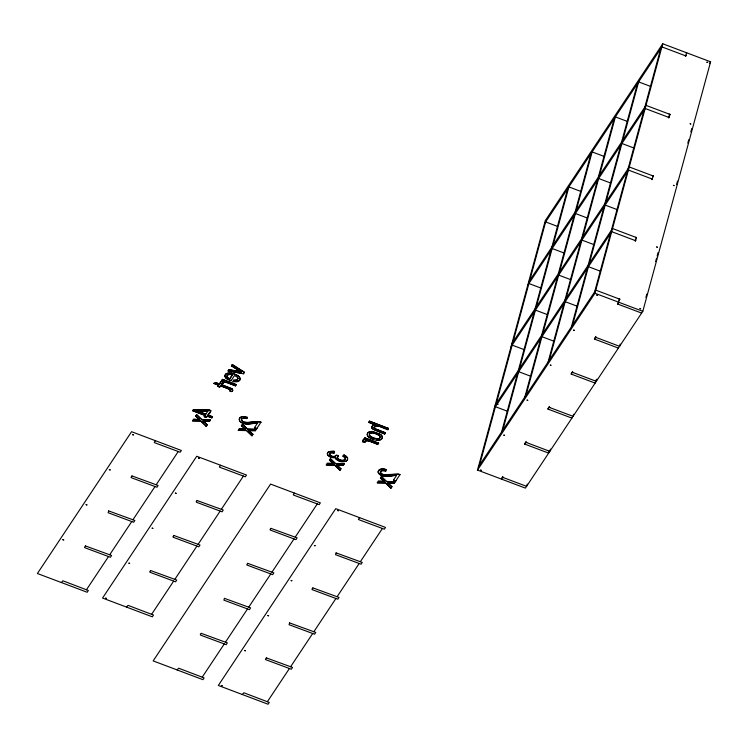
<?xml version="1.0" encoding="UTF-8"?>
<svg xmlns="http://www.w3.org/2000/svg" width="748" height="748" viewBox="0 0 748 748"><rect width="100%" height="100%" fill="white"/><g stroke="black" fill="none" stroke-linecap="round" stroke-linejoin="round"><path stroke-width="1.12" d="M335.59 457.907C334.122 457.514 329.354 457.888 327.858 455.027M222.885 383.481L223.577 382.228M345.146 457.926C339.601 453.943 346.567 457.028 345.258 459.384M380.349 472.334L380.452 471.745M327.437 453.606L327.633 454.868M372.055 426.556L371.906 427.688L372.205 426.267M230.244 389.764L230.038 389.484A5.825 3.123 15.2 0 0 228.654 388.876M237.911 378.553L237.481 379.704M232.722 390.288L232.432 391.017M337.245 457.439L337.806 456.215M329.597 454.7L330.345 452.821M329.746 454.719L331.486 455.99A4.357 2.328 15.2 0 0 332.047 456.187L332.43 456.299A2.786 1.496 15.2 0 0 334.44 456.374A5.171 2.768 15.2 0 0 336.086 455.326C340.247 454.401 335.216 458.786 339.377 459.59C341.21 460.516 345.277 461.142 345.426 458.253M232.535 390.867L232.703 390.428M327.4 453.662L327.989 452.316M329.475 454.335L329.774 453.288M374.14 427.351L374.281 426.846M327.418 453.559L327.727 452.68M327.512 453.185L327.39 453.989M374.15 427.267L374.168 427.183M371.915 427.005L372.261 426.173M192.704 410.746L205.046 415.392L192.704 410.746L193.367 409.652C196.602 411.737 218.098 405.481 208.009 415.065L212.507 416.758L208.009 415.065M193.367 409.652L208.608 410.026L210.805 410.848M192.488 420.844L200.773 420.853L206.214 426.229L200.726 421.021L192.488 420.844L193.461 419.282L199.062 419.572M193.461 419.282L198.211 419.553M199.323 419.581A11.435 6.124 15.2 0 0 198.903 419.207L195.639 416L198.949 419.039A11.435 6.124 15.2 0 1 199.37 419.413L198.145 419.385M197.322 411.035L207.888 411.017L197.322 411.035L205.812 414.242L207.888 411.017M196.565 414.607L201.642 419.628L210.469 419.824L201.689 419.46L196.565 414.607L195.593 416.169M207.29 416.047L206.392 417.487L204.204 416.664L206.439 417.319L207.29 416.047L211.787 417.749L212.554 416.589M206.214 426.229L207.14 424.836L203.091 420.909L209.59 421.049L210.515 419.647M213.853 383.453L216.069 382.658L219.473 383.939L220.052 383.079L221.894 383.771L220.006 383.247L219.426 384.107L216.022 382.826L213.853 383.453L218.659 385.267L213.9 383.285M205.812 414.242L197.369 410.867M203.849 421.835L203.091 420.909M207.14 424.836L203.895 421.666M228.673 388.848L220.557 385.79L219.744 387.118L217.892 386.417L218.706 385.098M203.045 421.077L209.59 421.049M220.548 383.191L222.969 383.593L220.548 383.191A5.414 2.908 15.2 0 1 220.632 381.714A2.88 1.543 15.2 0 1 221.548 381.162M219.744 387.118L217.939 386.249M207.243 416.215L211.787 417.749M221.847 380.47L222.539 379.32L236.34 384.706L222.493 379.488L221.847 380.47L224.026 381.293L221.894 380.302M220.557 385.79L228.626 389.016A5.825 3.123 15.2 0 1 229.926 389.568L230.178 389.886M231.777 388.895L231.151 388.586A18.822 10.079 15.2 0 0 229.253 387.819L221.324 384.64L229.299 387.642A18.822 10.079 15.2 0 1 231.197 388.408L231.824 388.726M228.131 371.008L228.991 369.615L241.342 371.868L228.944 369.783L228.131 371.008L243.624 373.738L244.484 372.345L232.357 364.547L231.497 365.95L238.799 370.55M231.497 365.95L232.357 364.547M229.804 378.815L232.488 374.776L229.804 378.815A4.927 2.646 15.2 0 1 227.532 377.422A4.479 2.394 15.2 0 1 227.953 374.776A4.479 2.394 15.2 0 1 232.497 374.757M230.954 380.872L234.442 375.627A5.741 3.076 15.2 0 1 237.518 377.572M231.88 391.494L229.935 390.503M239.416 380.377L237.079 381.807L233.049 381.62L238.603 381.087M236.555 380.171L233.46 380.358L237.153 379.881M223.596 382.368L225.531 382.322A9.967 5.339 15.2 0 1 228.374 383.154L235.573 385.865L228.421 382.985A9.967 5.339 15.2 0 0 225.578 382.144L223.213 382.593M243.624 373.738L228.177 370.84M244.484 372.345L232.31 364.715M238.275 430.418L246.56 430.427L252.011 435.794L246.513 430.596L238.275 430.418L239.248 428.847L245.157 428.978A11.435 6.124 15.2 0 0 244.746 428.613L241.426 425.565L244.699 428.782A11.435 6.124 15.2 0 1 245.11 429.146M239.248 428.847L243.998 429.128M242.352 424.172L247.429 429.202L256.265 429.389L247.476 429.025L242.352 424.172L241.38 425.734M242.146 418.562C244.091 417.58 249.598 419.217 245.596 416.776A5.956 3.198 15.2 0 0 240.295 417.468L239.996 417.926A10.537 5.647 15.2 0 0 239.566 418.394L239.238 419.254M246.793 418.674L247.261 417.225M248.832 430.642L255.386 430.614L248.832 430.642L252.936 434.401L248.878 430.474M254.488 427.706L256.798 428.576L254.488 427.706L257.649 422.854A9.425 5.049 15.2 0 0 255.666 422.966M257.649 422.854L257.602 423.022A9.425 5.049 15.2 0 0 255.62 423.134C250.402 423.789 243.773 425.659 239.706 421.133M247.336 422.461A39.625 21.234 15.2 0 0 251.01 422.05L259.247 421.685A4.703 2.515 15.2 0 1 260.987 422.181L260.94 422.349A4.703 2.515 15.2 0 0 259.201 421.853L250.973 422.237A39.625 21.234 15.2 0 1 247.298 422.629L243.446 422.106L241.473 420.198M326.296 464.91L334.59 464.919L340.031 470.296L334.543 465.088L326.296 464.91L327.269 463.349L333.178 463.48L327.269 463.349M333.131 463.648A11.435 6.124 15.2 0 0 332.72 463.274L329.457 460.067L332.767 463.106A11.435 6.124 15.2 0 1 333.178 463.48M330.373 458.674L335.459 463.695L344.286 463.882L335.506 463.526L330.373 458.674L329.41 460.235M330.401 452.942L334.206 452.905L331.458 452.531L329.943 453.232M328.746 451.848C333.075 450.343 338.405 451.727 329.26 451.614M336.862 465.144L343.407 465.116L336.862 465.144L340.957 468.903L336.909 464.976M343.893 455.149L342.78 456.168M362.808 441.713L365.23 442.115L362.808 441.713A5.414 2.908 15.2 0 1 362.892 440.235A2.88 1.543 15.2 0 1 363.799 439.684M366.277 439.815L364.145 438.824L366.277 439.815A7.461 4.002 15.2 0 0 363.911 439.777M375.421 425.004L368.652 422.265L375.122 425.023M364.8 437.842L378.6 443.227L364.8 437.842L364.098 438.992M369.419 421.115L388.408 428.454L369.419 421.115L368.614 422.433M365.566 441.04L367.782 440.843A9.967 5.339 15.2 0 1 370.625 441.675L377.834 444.387L370.681 441.507A9.967 5.339 15.2 0 0 367.829 440.666L365.613 440.871M372.467 428.548L374.645 430.156L384.724 433.999L372.635 428.726M374.187 427.445L375.805 428.959L385.491 432.84L375.758 429.128L374.178 427.267M374.954 426.304C380.152 424.303 399.208 434.99 379.171 426.248C377.936 424.92 373.822 426.659 374.851 426.229M377.282 482.806L385.575 482.815L391.017 488.192L385.529 482.984L377.282 482.806L378.254 481.245L384.163 481.375L378.254 481.245M384.117 481.544A11.435 6.124 15.2 0 0 383.705 481.17L380.442 477.963L383.752 481.001A11.435 6.124 15.2 0 1 384.163 481.375M381.358 476.57L386.445 481.59L395.271 481.787L386.482 481.422L381.358 476.57L380.395 478.131M381.517 470.763L385.846 470.903L382.967 470.324L381.05 471.034M379.301 469.856A5.956 3.198 15.2 0 1 384.612 469.118L386.267 469.613L384.566 469.342M387.847 483.04L394.392 483.012L387.847 483.04L391.943 486.798L387.894 482.871M393.504 480.104L395.804 480.973L393.504 480.104L396.608 475.419A9.425 5.049 15.2 0 0 394.626 475.532M390.026 474.456L398.254 474.082A4.703 2.515 15.2 0 1 399.993 474.569L399.946 474.737A4.703 2.515 15.2 0 0 398.216 474.251L389.989 474.625A39.625 21.234 15.2 0 1 386.305 475.017L382.144 474.354L380.395 472.166M477.523 470.081L545.311 220.576L662.737 43.767L710.6 61.813L642.812 311.308L525.395 488.117L477.523 470.081L594.95 293.263L662.737 43.767M479.552 465.181L495.438 406.706L506.994 411.063M513.016 341.995L528.911 283.52L540.458 287.877M529.752 280.406L545.638 221.922L557.195 226.279M501.618 431.951L517.513 373.476M518.355 370.354L534.24 311.879M535.091 308.765L550.977 250.29M551.828 247.167L567.713 188.692M502.796 430.175L518.682 371.7L530.239 376.057M519.533 368.586L535.418 310.111L546.975 314.459M536.269 306.989L552.155 248.514L563.712 252.871M553.006 245.391L568.891 186.916L580.448 191.273M501.702 478.196L501.459 479.094L502.88 476.429M524.872 396.945L540.757 338.47M541.608 335.347L557.494 276.872M558.335 273.759L574.23 215.274M575.072 212.161L590.957 153.686M526.05 395.168L541.935 336.694L553.492 341.051M542.786 333.58L558.672 275.105L570.219 279.453M559.513 271.982L575.408 213.507L586.956 217.864M576.25 210.384L592.135 151.909L603.692 156.267M525.535 444.406L524.703 444.088L524.956 443.19M549.247 450.876L548.639 453.11L524.703 444.088L526.125 441.423M548.116 361.939L564.011 303.464M564.852 300.341L580.738 241.866M581.589 238.743L597.474 180.268M598.325 177.154L614.211 118.68M549.294 360.162L565.179 301.687L576.736 306.044M566.03 298.564L581.916 240.089L593.473 244.446M582.767 236.976L598.652 178.501L610.209 182.858M599.503 175.378L615.389 116.903L626.946 121.26M527.181 484.106L526.573 486.35L502.637 477.327L502.357 477.738M548.78 409.39L547.957 409.081L548.2 408.184M571.893 418.104L547.957 409.081L549.378 406.416M571.369 326.932L587.255 268.457M588.106 265.334L603.991 206.859M604.833 203.737L620.728 145.262M621.569 142.148L637.455 83.673M572.547 325.156L588.433 266.681L599.99 271.038M589.284 263.558L605.169 205.083L616.717 209.44M606.011 201.969L621.906 143.494L633.453 147.842M622.747 140.372L638.633 81.897L650.19 86.254M550.425 449.099L549.817 451.334L525.881 442.32L525.61 442.732M572.033 374.383L571.201 374.075L571.453 373.177M595.988 379.975L595.137 383.098L571.201 374.075L572.622 371.41M594.613 291.916L610.508 233.441M611.35 230.328L627.235 171.853M628.086 168.73L643.972 110.255M644.823 107.142L660.708 48.657M573.632 414.252L573.071 416.327L549.135 407.314L548.854 407.725M595.277 339.377L594.454 339.068L594.697 338.171M618.39 348.091L594.454 339.068L595.875 336.394M596.923 379.086L596.315 381.321L572.379 372.298L572.108 372.719M618.531 304.371L617.698 304.062L617.951 303.164M618.905 298.854L619.727 299.172L617.698 304.062L641.634 313.085M635.276 241.202L636.464 237.574L635.735 237.238M652.013 179.614L653.2 175.976L652.368 175.668M668.749 118.016L669.928 114.388L669.105 114.079M685.477 56.418L686.664 52.79L686.327 53.304M620.176 344.08L619.568 346.315L595.632 337.292L595.352 337.713M645.889 297.424L646.805 294.067M655.613 261.632L656.529 258.275M657.137 256.04L658.044 252.684M676.585 184.457L677.492 181.1M687.823 143.074L688.74 139.717M690.862 131.891L691.778 128.534M378.245 471.642L378.572 470.791A10.537 5.647 15.2 0 1 378.918 470.296L379.348 469.875M233.049 381.62L233.507 380.19M334.16 453.073L334.627 451.614M385.8 471.072L386.267 469.613M239.996 379.329L239.799 379.881M365.258 441.339L365.323 441.283M380.489 471.642L380.349 472.231L380.994 470.95M230.122 390.278L229.888 390.671M382.116 438.309L382.237 437.963A6.489 3.478 15.2 0 0 381.517 435.289A6.152 3.291 15.2 0 0 380.405 434.345L372.682 431.512A5.919 3.17 15.2 0 0 370.597 431.531A7.274 3.899 15.2 0 0 367.492 433.485A6.48 3.469 15.2 0 0 369.727 437.617L372.485 438.936M378.479 470.959L378.301 471.474A5.937 3.179 15.2 0 0 378.731 473.362M223.044 382.705L222.913 383.687M239.697 380.068L240.043 379.133A6.405 3.431 15.2 0 0 237.911 375.636M241.585 419.039L241.352 420.049M380.489 471.708L380.816 471.128M239.425 418.74L239.519 418.562A10.537 5.647 15.2 0 1 239.865 418.076L240.043 417.758M232.572 390.699L232.478 390.849M239.743 379.9L239.482 380.405M241.539 419.207L241.894 418.646M61.336 582.524L62.879 580.794L88.358 590.499L87.179 592.266L37.4 573.51L131.573 431.708L181.353 450.464L180.174 452.241L154.63 442.723L154.284 442.255L155.509 440.722M217.892 386.417L218.659 385.267M221.277 384.809L221.894 383.771M86.441 589.779L108.516 556.54M109.694 554.773L131.76 521.534M132.938 519.757L155.014 486.527M156.192 484.751L178.258 451.521M204.204 416.664L205.092 415.224M208.056 414.897L210.852 410.68M206.261 426.061L207.187 424.668M209.543 421.218L210.469 419.824M211.74 417.917L212.507 416.758M235.573 385.865L236.387 384.537M126.487 607.086L128.039 605.347L153.508 615.052L152.34 616.829L102.551 598.063L196.724 456.261L246.503 475.027L245.335 476.794L219.744 467.257L219.435 466.808L220.66 465.284M252.011 435.794L252.974 434.233M255.339 430.783L256.312 429.221M256.798 428.576L260.987 422.181M151.601 614.332L173.667 581.103M174.845 579.326L196.92 546.087M198.098 544.32L220.164 511.08M221.343 509.313L243.418 476.074M177.089 669.928L178.641 668.198L204.12 677.903L202.942 679.67L153.162 660.905L270.58 484.096L320.359 502.862L319.19 504.638L293.637 495.111L293.291 494.652L294.516 493.119M202.203 677.174L224.278 643.944M225.457 642.167L247.523 608.937M248.701 607.161L270.776 573.931M271.954 572.155L294.02 538.925M295.198 537.148L317.274 503.909M340.031 470.296L341.004 468.734M343.36 465.284L344.332 463.713M377.834 444.387L378.638 443.059M384.724 433.999L385.538 432.671M387.642 429.604L388.455 428.286M544.46 223.699L661.887 46.89L685.822 55.913L686.019 55.184M242.249 694.49L243.792 692.751L269.271 702.456L268.093 704.233L218.313 685.467L335.73 508.659L385.519 527.424L384.341 529.191L358.797 519.673L358.442 519.206L359.666 517.681M391.017 488.192L391.989 486.63M394.346 483.18L395.318 481.619M395.804 480.973L399.993 474.569M528.574 282.174L646.001 105.365L669.928 114.388L669.731 115.117M527.733 285.297L645.15 108.488L669.086 117.501L669.282 116.782M267.354 701.736L289.429 668.497M290.607 666.73L312.683 633.491M313.851 631.723L335.927 598.484M337.105 596.717L359.18 563.478M360.349 561.701L382.424 528.471M511.838 343.771L629.264 166.963L653.2 175.976L652.995 176.706M510.996 346.885L628.414 170.077L652.35 179.099L652.546 178.37M669.142 115.575L669.928 114.388M709.422 63.589L710.6 61.813M495.111 405.36L612.528 228.551L636.464 237.574L636.268 238.303M494.26 408.483L611.677 231.674L635.613 240.697L635.809 239.968M652.854 176.491L653.2 175.976M478.374 466.958L595.791 290.149L619.727 299.172L619.531 299.892M636.127 238.088L636.464 237.574M618.933 300.359L619.727 299.172M239.631 380.096L238.706 381.153M327.736 452.755L328.643 451.773M241.726 418.833L241.389 420.254M372.214 426.341L372.373 426.023A5.685 3.048 15.2 0 1 375.159 424.836L375.459 424.836M229.991 390.55L229.701 390.867M345.165 459.412C343.164 461.684 337.75 460.329 337.292 457.271M237.527 379.535L236.723 380.255M223.213 382.462L222.885 383.556M346.791 460.656L346.932 460.506A9.107 4.881 15.2 0 0 347.278 460.02M225.784 374.14L225.587 374.458A8.873 4.75 15.2 0 0 225.213 374.982A6.489 3.478 15.2 0 0 225.859 377.815M229.767 390.802L231.693 391.653M328.054 452.362L329.129 451.521M337.759 456.383L338.358 455.775M346.633 460.796L346.979 460.338A9.107 4.881 15.2 0 0 347.324 459.852A6.526 3.497 15.2 0 0 344.015 454.896M240.136 417.786L240.286 417.655A5.956 3.198 15.2 0 1 245.559 416.888L247.214 417.393M241.941 418.721L243.783 417.936L246.84 418.506M346.679 460.628L345.913 461.282M237.191 379.984L237.864 378.189M346.52 460.759L345.249 461.544M198.659 458.047L199.398 458.253M199.342 458.421L198.622 458.234M175.415 493.054L176.154 493.259M176.089 493.428L175.369 493.222M152.162 528.06L152.901 528.266M152.844 528.434L152.162 528.294M128.918 563.076L129.656 563.272M129.591 563.45L128.89 563.272M105.664 598.082L106.403 598.278M106.347 598.456L105.655 598.297M337.675 510.445L338.405 510.641M338.348 510.819L337.647 510.641M314.422 545.451L315.16 545.647M315.067 545.844L314.375 545.61M291.178 580.457L291.907 580.654M291.814 580.85L291.15 580.654M267.924 615.464L268.663 615.669M268.569 615.856L267.877 615.632M244.68 650.47L245.409 650.676M245.316 650.863L244.643 650.657M221.427 685.477L222.165 685.682M222.119 685.841L221.38 685.645M345.744 461.207C342.593 462.647 337.703 461.684 335.861 458.589M335.609 457.533L331.336 457.542L327.746 455.093M685.822 55.913L685.056 55.689M669.086 117.501L668.254 117.193M652.35 179.099L651.527 178.791M635.613 240.697L634.79 240.379M345.052 461.451L340.377 461.357L336.385 459.309M549.041 407.323L549.958 407.623M255.657 422.957C250.449 423.639 243.82 425.481 239.743 420.965A5.937 3.179 15.2 0 1 239.304 419.086M394.673 475.354C389.456 476.027 382.826 477.879 378.759 473.362M394.626 475.522C389.409 476.205 382.78 478.047 378.712 473.531A5.937 3.179 15.2 0 1 378.264 471.651M247.326 422.442L243.661 422.003L241.52 420.301M595.632 337.292L596.455 337.61M572.379 372.298L573.211 372.616M525.881 442.32L526.714 442.629M502.637 477.327L503.46 477.635M245.157 428.978L244.044 428.959M372.971 433.083L375.477 433.69A11.688 6.265 15.2 0 1 376.74 434.167L378.899 435.317A4.142 2.216 15.2 0 1 379.629 435.981A4.254 2.281 15.2 0 1 377.675 438.908A4.011 2.151 15.2 0 1 376.768 438.88L373.972 438.225A12.015 6.433 15.2 0 1 373.009 437.87L370.802 436.757A4.31 2.309 15.2 0 1 371.831 432.98M231.207 373.13L233.946 373.822A13.314 7.134 15.2 0 1 235.199 374.29L237.892 375.646M336.142 455.298L338.311 455.943M374.019 438.057L376.814 438.711A4.011 2.151 15.2 0 0 377.721 438.739A4.254 2.281 15.2 0 0 379.675 435.804A4.142 2.216 15.2 0 0 378.937 435.149L376.786 433.999A11.688 6.265 15.2 0 0 375.524 433.522L373.018 432.914A4.114 2.207 15.2 0 0 371.878 432.868A4.264 2.281 15.2 0 0 369.933 435.804A4.432 2.375 15.2 0 0 371.045 436.71L373.056 437.702M230.767 380.62L227.196 379.114A6.405 3.431 15.2 0 1 225.84 377.983A6.489 3.478 15.2 0 1 225.12 375.15L225.26 374.804A8.873 4.75 15.2 0 1 225.634 374.29L225.943 373.991A6.508 3.488 15.2 0 1 231.244 373.13M230.683 380.582L227.242 378.946A6.405 3.431 15.2 0 1 225.887 377.815M594.95 293.263L642.812 311.308M523.722 349.466L512.174 345.118L496.289 403.593L498.205 404.313M241.342 371.868L238.846 370.382M241.295 372.036L231.543 365.781M237.845 375.814L235.153 374.458A13.314 7.134 15.2 0 0 233.9 373.991L231.16 373.299A6.508 3.488 15.2 0 0 225.896 374.159M231.983 388.838L232.703 389.661M231.936 389.007L232.535 389.586M381.059 473.428L383.182 474.559L386.342 474.84A39.625 21.234 15.2 0 0 390.017 474.447M372.504 428.8L372.261 428.277M380.919 473.493L380.405 472.269M336.235 459.366L335.805 458.468M372.345 428.632L372.102 428.006M237.462 377.422L237.771 378.236M345.193 457.757L345.352 458.328M237.555 377.553L237.855 378.6M329.69 454.625L331.439 456.158A4.357 2.328 15.2 0 0 332 456.355L332.383 456.467A2.786 1.496 15.2 0 0 334.393 456.542A5.171 2.768 15.2 0 0 336.039 455.495M329.644 454.793L329.522 454.167M372.027 427.809L372.111 428.267M335.759 458.636L335.637 457.739M327.577 454.765L327.446 453.924M335.712 458.515L335.637 457.86M371.924 427.781L371.924 427.22M343.968 455.065A6.526 3.497 15.2 0 1 347.343 460.039M220.529 383.359A5.414 2.908 15.2 0 1 220.585 381.882M221.651 381.256A7.461 4.002 15.2 0 1 224.026 381.33M220.613 381.891A2.88 1.543 15.2 0 1 221.502 381.33M221.698 381.087A7.461 4.002 15.2 0 1 224.073 381.162M227.551 377.572A4.479 2.394 15.2 0 1 227.906 374.944A4.479 2.394 15.2 0 1 232.45 374.926M229.786 378.946A4.927 2.646 15.2 0 1 227.486 377.59M237.864 375.805A6.405 3.431 15.2 0 1 240.005 379.301M362.78 441.881A5.414 2.908 15.2 0 1 362.845 440.404A2.88 1.543 15.2 0 1 363.752 439.852M363.949 439.609A7.461 4.002 15.2 0 1 366.333 439.684M370.559 431.708A5.919 3.17 15.2 0 1 372.635 431.69L380.358 434.513A6.152 3.291 15.2 0 1 381.443 435.458A6.489 3.478 15.2 0 1 382.181 438.132M370.512 431.652A7.274 3.899 15.2 0 0 367.446 433.653A6.629 3.553 15.2 0 0 368.053 436.486A6.48 3.469 15.2 0 0 369.68 437.786L372.439 439.104A10.173 5.451 15.2 0 0 377.086 440.366M382.004 438.281A6.891 3.693 15.2 0 1 377.114 440.376M382.05 438.113A6.891 3.693 15.2 0 1 377.16 440.207M372.308 426.182A5.685 3.048 15.2 0 1 375.122 425.004M384.566 469.286A5.956 3.198 15.2 0 0 379.255 470.024L378.871 470.464A10.537 5.647 15.2 0 0 378.525 470.959M639.97 308.587L640.746 308.812L639.979 308.55M656.707 246.99L657.483 247.214L656.707 246.962M673.443 185.401L674.219 185.626L673.452 185.336M690.18 123.803L690.956 124.028L690.189 123.738M706.907 62.206L707.683 62.43L706.916 62.178M85.422 545.975L84.524 547.302L84.889 547.742L110.433 557.26L111.611 555.493L85.431 545.928M108.666 510.968L108.133 512.735L133.677 522.254L134.855 520.486L108.684 510.921M131.919 475.962L131.022 477.289L131.386 477.729L156.93 487.247L158.108 485.48L131.929 475.915M150.572 570.537L149.684 571.837L150.039 572.295L175.584 581.822L176.762 580.046L150.572 570.537M173.826 535.531L172.919 536.877L173.293 537.288L198.837 546.816L200.006 545.04L173.835 535.475M197.07 500.524L196.182 501.815L196.537 502.282L222.081 511.81L223.259 510.033L197.07 500.524M201.184 633.378L200.286 634.706L200.642 635.145L226.195 644.664L227.364 642.887L201.193 633.332M224.428 598.372L223.895 600.139L249.439 609.657L250.617 607.881L224.437 598.344M247.681 563.366L246.784 564.684L247.139 565.123L272.693 574.651L273.861 572.875L247.681 563.337M266.335 657.941L265.437 659.259L265.802 659.699L291.346 669.226L292.524 667.45L266.344 657.885M270.926 528.359L270.028 529.678L270.393 530.117L295.937 539.645L297.115 537.868L270.926 528.359M289.579 622.925L289.046 624.692L314.59 634.211L315.768 632.443L289.588 622.906M312.832 587.919L311.935 589.246L312.299 589.686L337.844 599.204L339.022 597.437L312.842 587.872M336.076 552.912L335.543 554.679L361.088 564.198L362.266 562.431L336.086 552.894M62.851 539.71L63.851 539.972L62.86 539.682M86.104 504.694L87.105 504.965L86.123 504.648M109.348 469.688L110.349 469.959L109.358 469.669M132.602 434.682L133.602 434.953L132.611 434.644M480.59 470.165L481.385 470.38L480.59 470.146M503.834 435.158L504.629 435.392L503.862 435.102M527.088 400.152L527.882 400.367L527.088 400.133M550.332 365.146L551.126 365.379L550.36 365.089M573.585 330.139L574.38 330.354L573.585 330.12M596.829 295.133L597.633 295.338L596.848 295.095M365.22 441.451L365.258 441.395"/></g></svg>
